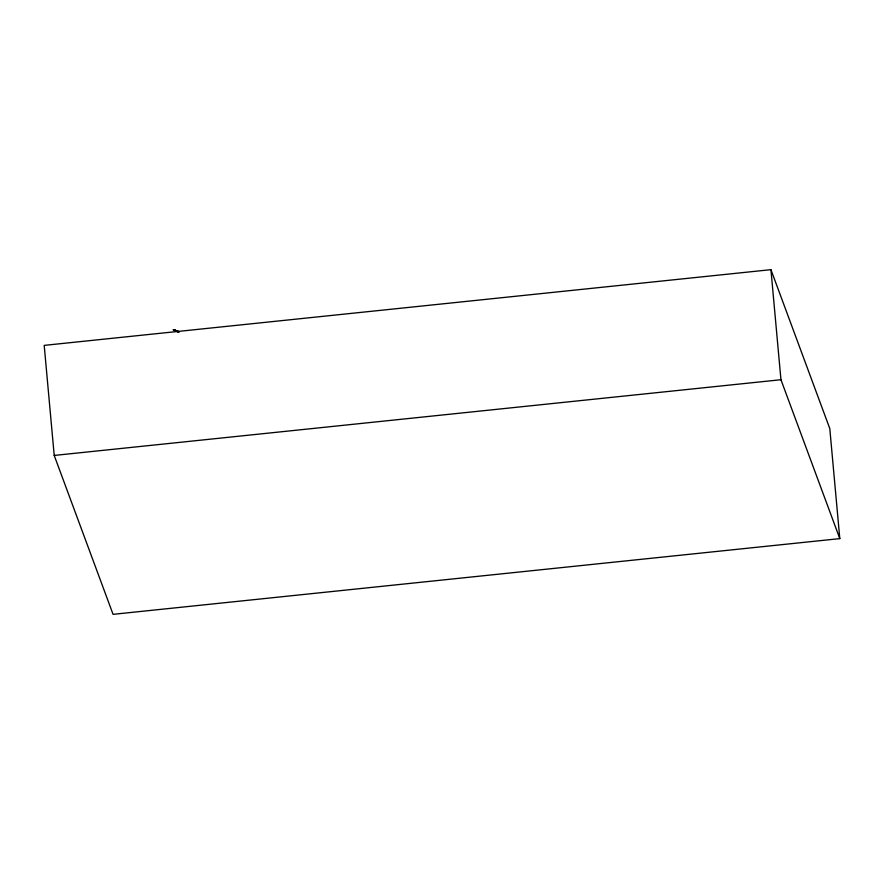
<?xml version="1.0" encoding="UTF-8"?>
<svg xmlns="http://www.w3.org/2000/svg" width="884" height="884" viewBox="0 0 884 884"><rect width="100%" height="100%" fill="white"/><g stroke="black" fill="none" stroke-linecap="round" stroke-linejoin="round"><path stroke-width="1.33" d="M178.966 331.832L177.408 331.113L177.253 331.721M175.187 330.251L176.579 330.76M176.06 330.826L175.253 330.925A5.094 1.116 -5.2 0 0 174.767 331.135M174.513 330.494L175.286 330.34L174.966 331.135M175.286 330.34L174.91 330.506A4.873 1.072 -5.2 0 0 174.579 330.704L175.352 330.97M178.314 331.588L177.485 331.909M174.214 330.141L177.452 331.157M770.936 269.664L44.2 345.379L54.211 455.437L113.064 614.336L839.8 538.621L829.789 428.563L770.936 269.664L780.948 379.722L839.8 538.621M54.211 455.437L780.948 379.722M174.491 330.307L175.087 330.506M178.336 331.555L173.253 329.644A5.028 0.663 27.1 0 0 173.629 330.273M178.137 331.312L179.242 331.986M174.922 330.318L174.977 330.959"/></g></svg>
